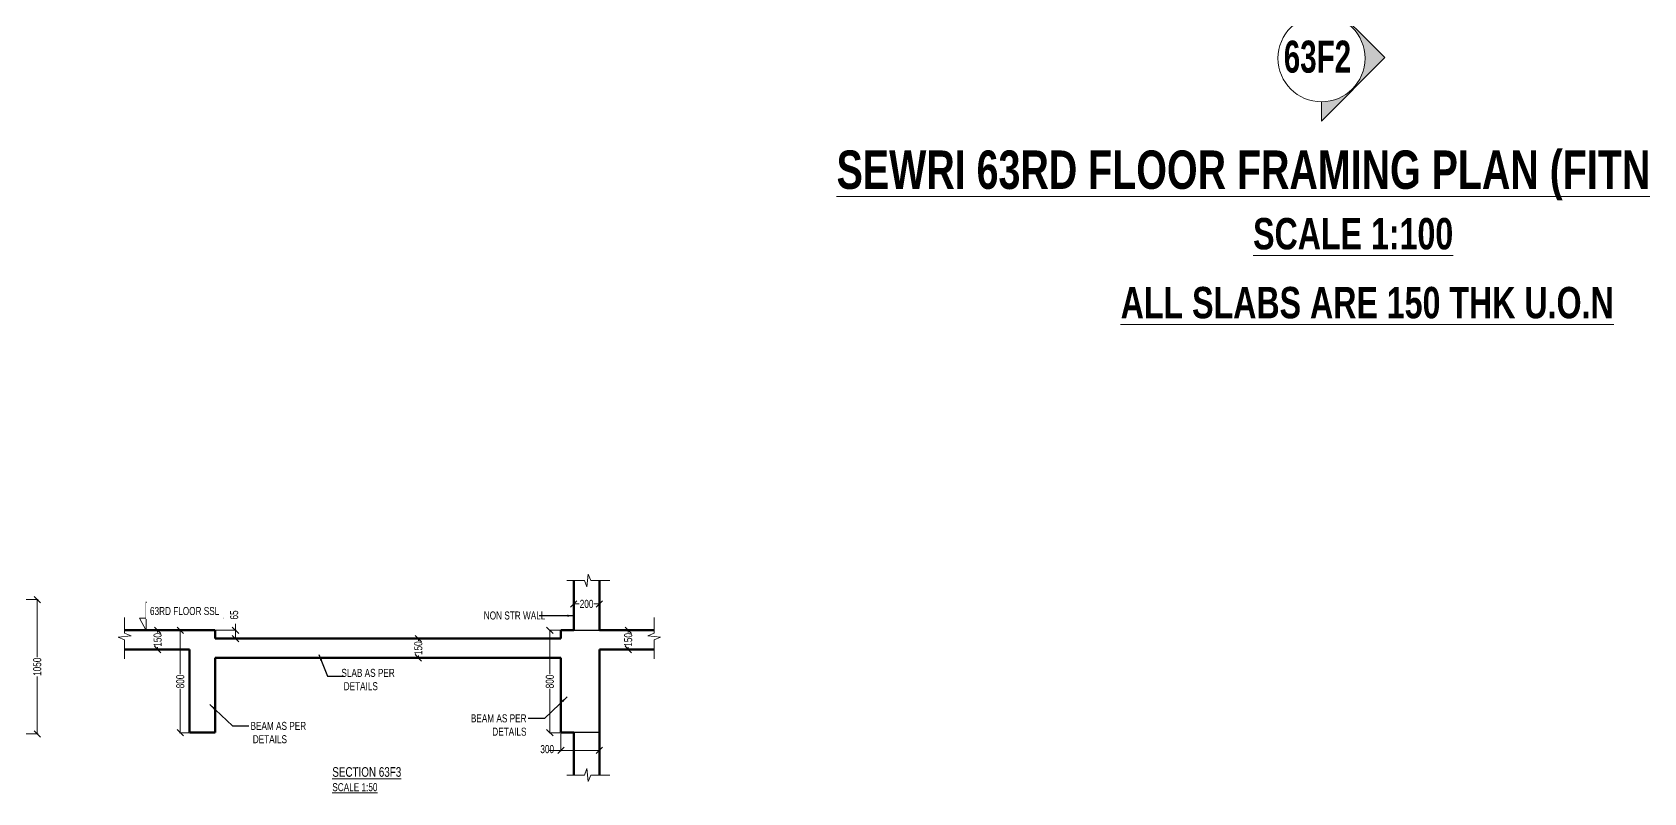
# Model space of a CAD drawing. Header units: millimetres. Extents: x -2 to 69443, y 95 to 32793.
# Drawn here: x 21854 to 34439, y 131 to 6072 of the extents above; entities that cross this region are included whole.
import ezdxf

# ---------------------------------------------------------------- set-up
doc = ezdxf.new("R2010")
doc.units = ezdxf.units.MM
doc.layers.add('dim', color=8, linetype='Continuous')
for name, color, linetype, lineweight in [('G-ANNO-SYMB', 1, 'Continuous', 9), ('G-ANNO-TEXT', 231, 'Continuous', 9), ('S-BEAM', 7, 'Continuous', 18), ('S-DETL-GENF', 7, 'Continuous', 18), ('S-DETL-THIN', 1, 'Continuous', 18), ('S-FLOOR', 2, 'Continuous', 9), ('S-WALL', 4, 'Continuous', 18), ('SEC TEXT', 50, 'Continuous', 5)]:
    doc.layers.add(name, color=color, linetype=linetype, lineweight=lineweight)
doc.styles.add('sd', font='ARIALN.TTF')
doc.styles.add('SOBHA', font='swisscl.ttf')
doc.styles.add('Swis721 LtCn BT_2', font='swisscl.ttf', dxfattribs={"height": 244.992296})
doc.styles.add('Swis721 LtCn BT_B', font='', dxfattribs={"width": 0.9, "height": 246.918336})
doc.styles.get('Swis721 LtCn BT_B').set_extended_font_data('Swis721 LtCn BT', bold=True)
doc.dimstyles.new('S--25', dxfattribs={"dimscale": 25, "dimtxt": 2.5, "dimasz": 2, "dimexe": 0.25, "dimexo": 0.25, "dimgap": 0.1, "dimtad": 0, "dimdec": 0, "dimrnd": 0.0005, "dimzin": 0, "dimdsep": 46, "dimtxsty": 'SOBHA', "dimblk": 'OBLIQUE', "dimcen": 0.09, "dimclrd": 8, "dimclre": 8, "dimclrt": 6, "dimadec": 0, "dimazin": 0, "dimtfac": 1, "dimtdec": 0, "dimtofl": 0, "dimtmove": 0, "dimatfit": 3, "dimfxl": 0.18, "dimtolj": 1, "dimtzin": 0, "dimlwd": -1, "dimlwe": -1, "dimarcsym": 0})

# ---------------------------------------------------------------- blocks, each defined once
blk = doc.blocks.new('Section - TL1-6743896-11TH FLOOR LVL')
at = {"layer": 'G-ANNO-SYMB'}
h = blk.add_hatch(color=8, dxfattribs=at)
edge = h.paths.add_edge_path()
edge.add_line((-9.4, 0), (-10.9, 0))
edge.add_line((-10.9, 0), (-5.94, 4.95))
edge.add_line((-5.94, 4.95), (-0.99, 0))
edge.add_line((-0.99, 0), (-2.6, 0))
edge.add_arc((-6, 0), 3.4, 0, 180)
at = {"layer": 'G-ANNO-SYMB', "color": 5}
for p, q in [((-5.94, 4.95), (-10.9, 0)), ((-0.99, 0), (-5.94, 4.95)), ((-10.9, 0), (-9.4, 0)), ((-2.6, 0), (4.24, 0)), ((-2.6, 0), (-0.99, 0))]:
    blk.add_line(p, q, dxfattribs=at)
at = {"layer": 'G-ANNO-SYMB'}
blk.add_arc((-6, 0), 3.4, 360, 180, dxfattribs=at)
at = {"layer": 'G-ANNO-SYMB', "color": 5}
for start, end in [(0, 180), (180, 0)]:
    blk.add_arc((-6, 0), 3.4, start, end, dxfattribs=at)
blk = doc.blocks.new('_OBLIQUE')
at = {"color": 0, "linetype": 'ByBlock'}
blk.add_line((-0.5, -0.5), (0.5, 0.5), dxfattribs=at)
blk = doc.blocks.new('*D347')
at = {"layer": 'Defpoints', "color": 0, "transparency": 16777216}
for p in [(21786, 1640), (21786, 590), (21893, 590)]:
    blk.add_point(p, dxfattribs=at)
at = {"layer": 'S-BEAM', "color": 8, "transparency": 16777216}
for p, q in [((21793, 1640), (21900, 1640)), ((21893, 1640), (21893, 1191)), ((21893, 590), (21893, 1039)), ((21793, 590), (21900, 590))]:
    blk.add_line(p, q, dxfattribs=at)
at = {"layer": 'S-BEAM', "color": 8, "transparency": 16777216, "xscale": 50, "yscale": 50, "zscale": 50}
for p, rotation in [((21893, 1640), 90), ((21893, 590), 270)]:
    blk.add_blockref('_OBLIQUE', p, dxfattribs=dict(at, rotation=rotation))
at = {"layer": 'S-BEAM', "color": 6, "transparency": 16777216, "insert": (21893, 1115), "char_height": 62.5, "width": 15.06, "attachment_point": 5, "rotation": 90, "style": 'SOBHA'}
blk.add_mtext('\\A1;1050', dxfattribs=at)
blk = doc.blocks.new('M_Break Line R1 - M_Break Line R1-9784623-11F3')
at = {"layer": 'S-DETL-GENF'}
for p, q in [((17098, 37939), (17235, 37939)), ((17235, 37939), (17255, 37889)), ((17255, 37889), (17265, 37989)), ((17265, 37989), (17285, 37939)), ((17285, 37939), (17434, 37939))]:
    blk.add_line(p, q, dxfattribs=at)
blk = doc.blocks.new('M_Break Line R1 - M_Break Line R1-9784856-11F3')
at = {"layer": 'S-DETL-GENF'}
for p, q in [((17235, 36419), (17098, 36419)), ((17255, 36469), (17235, 36419)), ((17265, 36369), (17255, 36469)), ((17285, 36419), (17265, 36369)), ((17434, 36419), (17285, 36419))]:
    blk.add_line(p, q, dxfattribs=at)
blk = doc.blocks.new('M_Break Line R1 - M_Break Line R1-9777640-11F3')
at = {"layer": 'S-DETL-GENF'}
for p, q in [((17780, 37649), (17780, 37526)), ((17780, 37526), (17730, 37506)), ((17730, 37506), (17830, 37496)), ((17830, 37496), (17780, 37476)), ((17780, 37476), (17780, 37327))]:
    blk.add_line(p, q, dxfattribs=at)
blk = doc.blocks.new('M_Break Line R1 - M_Break Line R1-9785119-11F3')
at = {"layer": 'S-DETL-GENF'}
for p, q in [((13645, 37526), (13645, 37649)), ((13595, 37496), (13695, 37506)), ((13695, 37506), (13645, 37526)), ((13645, 37476), (13595, 37496)), ((13645, 37327), (13645, 37476))]:
    blk.add_line(p, q, dxfattribs=at)
blk = doc.blocks.new('*D353')
at = {"layer": 'Defpoints', "color": 0, "transparency": 16777216}
for p in [(23083, 1400), (23010, 600), (23083, 600)]:
    blk.add_point(p, dxfattribs=at)
at = {"layer": 'S-BEAM', "color": 8, "transparency": 16777216}
for p, q in [((23077, 1400), (23004, 1400)), ((23010, 1400), (23010, 1057)), ((23010, 600), (23010, 943)), ((23077, 600), (23004, 600))]:
    blk.add_line(p, q, dxfattribs=at)
at = {"layer": 'S-BEAM', "color": 8, "transparency": 16777216, "xscale": 50, "yscale": 50, "zscale": 50}
for p, rotation in [((23010, 1400), 90), ((23010, 600), 270)]:
    blk.add_blockref('_OBLIQUE', p, dxfattribs=dict(at, rotation=rotation))
at = {"layer": 'S-BEAM', "color": 6, "transparency": 16777216, "insert": (23010, 1000), "char_height": 62.5, "width": 11.3, "attachment_point": 5, "rotation": 90, "style": 'SOBHA'}
blk.add_mtext('\\A1;800', dxfattribs=at)
blk = doc.blocks.new('*D354')
at = {"layer": 'Defpoints', "color": 0, "transparency": 16777216}
for p in [(22868, 1400), (22833, 1250), (22868, 1250)]:
    blk.add_point(p, dxfattribs=at)
at = {"layer": 'S-BEAM', "color": 8, "transparency": 16777216}
for p, q in [((22862, 1400), (22827, 1400)), ((22833, 1400), (22833, 1382)), ((22833, 1250), (22833, 1269)), ((22862, 1250), (22827, 1250))]:
    blk.add_line(p, q, dxfattribs=at)
at = {"layer": 'S-BEAM', "color": 8, "transparency": 16777216, "xscale": 50, "yscale": 50, "zscale": 50}
for p, rotation in [((22833, 1400), 90), ((22833, 1250), 270)]:
    blk.add_blockref('_OBLIQUE', p, dxfattribs=dict(at, rotation=rotation))
at = {"layer": 'S-BEAM', "color": 6, "transparency": 16777216, "insert": (22833, 1325), "char_height": 62.5, "width": 11.3, "attachment_point": 5, "rotation": 90, "style": 'SOBHA'}
blk.add_mtext('\\A1;150', dxfattribs=at)
blk = doc.blocks.new('*D355')
at = {"layer": 'Defpoints', "color": 0, "transparency": 16777216}
for p in [(25983, 1400), (25896, 600), (25983, 600)]:
    blk.add_point(p, dxfattribs=at)
at = {"layer": 'S-BEAM', "color": 8, "transparency": 16777216}
for p, q in [((25977, 1400), (25890, 1400)), ((25896, 1400), (25896, 1057)), ((25896, 600), (25896, 943)), ((25977, 600), (25890, 600))]:
    blk.add_line(p, q, dxfattribs=at)
at = {"layer": 'S-BEAM', "color": 8, "transparency": 16777216, "xscale": 50, "yscale": 50, "zscale": 50}
for p, rotation in [((25896, 1400), 90), ((25896, 600), 270)]:
    blk.add_blockref('_OBLIQUE', p, dxfattribs=dict(at, rotation=rotation))
at = {"layer": 'S-BEAM', "color": 6, "transparency": 16777216, "insert": (25896, 1000), "char_height": 62.5, "width": 11.3, "attachment_point": 5, "rotation": 90, "style": 'SOBHA'}
blk.add_mtext('\\A1;800', dxfattribs=at)
blk = doc.blocks.new('*D356')
at = {"layer": 'Defpoints', "color": 0, "transparency": 16777216}
for p in [(25983, 600), (26283, 600), (26283, 462)]:
    blk.add_point(p, dxfattribs=at)
at = {"layer": 'S-BEAM', "color": 8, "transparency": 16777216}
for p, q in [((25983, 594), (25983, 455)), ((26283, 594), (26283, 455)), ((25983, 462), (25885, 462)), ((26283, 462), (25983, 462))]:
    blk.add_line(p, q, dxfattribs=at)
at = {"layer": 'S-BEAM', "color": 8, "transparency": 16777216, "xscale": 50, "yscale": 50, "zscale": 50, "rotation": 180}
blk.add_blockref('_OBLIQUE', (25983, 462), dxfattribs=at)
at = {"layer": 'S-BEAM', "color": 8, "transparency": 16777216, "xscale": 50, "yscale": 50, "zscale": 50}
blk.add_blockref('_OBLIQUE', (26283, 462), dxfattribs=at)
at = {"layer": 'S-BEAM', "color": 6, "transparency": 16777216, "insert": (25822, 503), "char_height": 62.5, "width": 11.3, "attachment_point": 1, "line_spacing_factor": 0.941778, "style": 'SOBHA'}
blk.add_mtext('\\A1;300', dxfattribs=at)
blk = doc.blocks.new('*D357')
at = {"layer": 'Defpoints', "color": 0, "transparency": 16777216}
for p in [(26083, 1606), (26083, 1571), (26283, 1571)]:
    blk.add_point(p, dxfattribs=at)
at = {"layer": 'S-BEAM', "color": 8, "transparency": 16777216}
for p, q in [((26083, 1577), (26083, 1613)), ((26083, 1606), (26126, 1606)), ((26283, 1606), (26240, 1606)), ((26283, 1577), (26283, 1613))]:
    blk.add_line(p, q, dxfattribs=at)
at = {"layer": 'S-BEAM', "color": 8, "transparency": 16777216, "xscale": 50, "yscale": 50, "zscale": 50, "rotation": 180}
blk.add_blockref('_OBLIQUE', (26083, 1606), dxfattribs=at)
at = {"layer": 'S-BEAM', "color": 8, "transparency": 16777216, "xscale": 50, "yscale": 50, "zscale": 50}
blk.add_blockref('_OBLIQUE', (26283, 1606), dxfattribs=at)
at = {"layer": 'S-BEAM', "color": 6, "transparency": 16777216, "insert": (26183, 1606), "char_height": 62.5, "width": 11.3, "attachment_point": 5, "style": 'SOBHA'}
blk.add_mtext('\\A1;200', dxfattribs=at)
blk = doc.blocks.new('*D358')
at = {"layer": 'Defpoints', "color": 0, "transparency": 16777216}
for p in [(24904, 1335), (24869, 1185), (24904, 1185)]:
    blk.add_point(p, dxfattribs=at)
at = {"layer": 'S-BEAM', "color": 8, "transparency": 16777216}
for p, q in [((24898, 1335), (24862, 1335)), ((24869, 1335), (24869, 1317)), ((24898, 1185), (24862, 1185)), ((24869, 1185), (24869, 1204))]:
    blk.add_line(p, q, dxfattribs=at)
at = {"layer": 'S-BEAM', "color": 8, "transparency": 16777216, "xscale": 50, "yscale": 50, "zscale": 50}
for p, rotation in [((24869, 1335), 90), ((24869, 1185), 270)]:
    blk.add_blockref('_OBLIQUE', p, dxfattribs=dict(at, rotation=rotation))
at = {"layer": 'S-BEAM', "color": 6, "transparency": 16777216, "insert": (24869, 1260), "char_height": 62.5, "width": 11.3, "attachment_point": 5, "rotation": 90, "style": 'SOBHA'}
blk.add_mtext('\\A1;150', dxfattribs=at)
blk = doc.blocks.new('*D359')
at = {"layer": 'Defpoints', "color": 0, "transparency": 16777216}
for p in [(23283, 1400), (23434, 1335), (23441, 1335)]:
    blk.add_point(p, dxfattribs=at)
at = {"layer": 'S-BEAM', "color": 8, "transparency": 16777216}
for p, q in [((23289, 1400), (23447, 1400)), ((23441, 1400), (23441, 1450)), ((23441, 1335), (23441, 1400)), ((23440, 1335), (23447, 1335))]:
    blk.add_line(p, q, dxfattribs=at)
at = {"layer": 'S-BEAM', "color": 8, "transparency": 16777216, "xscale": 50, "yscale": 50, "zscale": 50}
for p, rotation in [((23441, 1400), 90), ((23441, 1335), 270)]:
    blk.add_blockref('_OBLIQUE', p, dxfattribs=dict(at, rotation=rotation))
at = {"layer": 'S-BEAM', "color": 6, "transparency": 16777216, "insert": (23399, 1484), "char_height": 62.5, "width": 7.53, "attachment_point": 1, "rotation": 90, "line_spacing_factor": 0.941778, "style": 'SOBHA'}
blk.add_mtext('\\A1;65', dxfattribs=at)
blk = doc.blocks.new('*D474')
at = {"layer": 'Defpoints', "color": 0, "transparency": 16777216}
for p in [(26508, 1400), (26529, 1400), (26529, 1250)]:
    blk.add_point(p, dxfattribs=at)
at = {"layer": 'S-BEAM', "color": 8, "transparency": 16777216}
for p, q in [((26523, 1400), (26501, 1400)), ((26508, 1400), (26508, 1382)), ((26508, 1250), (26508, 1269)), ((26523, 1250), (26501, 1250))]:
    blk.add_line(p, q, dxfattribs=at)
at = {"layer": 'S-BEAM', "color": 8, "transparency": 16777216, "xscale": 50, "yscale": 50, "zscale": 50}
for p, rotation in [((26508, 1400), 90), ((26508, 1250), 270)]:
    blk.add_blockref('_OBLIQUE', p, dxfattribs=dict(at, rotation=rotation))
at = {"layer": 'S-BEAM', "color": 6, "transparency": 16777216, "insert": (26508, 1325), "char_height": 62.5, "attachment_point": 5, "rotation": 90, "style": 'SOBHA'}
blk.add_mtext('\\A1;150', dxfattribs=at)

msp = doc.modelspace()

# ---------------------------------------------------------------- linework, layer by layer
at = {"layer": 'G-ANNO-TEXT'}
msp.add_line((24296.7, 1066.6), (24353.6, 1066.6), dxfattribs=at)
at = {"layer": 'S-BEAM', "color": 7, "lineweight": 50}
for p, q in [((23282.9, 1400.2), (23082.9, 1400.2)), ((23282.9, 1335.2), (23282.9, 1400.2)), ((26082.9, 1400.2), (25982.9, 1400.2)), ((25982.9, 1400.2), (25982.9, 1335.2)), ((23082.9, 1250.2), (23082.9, 600.2)), ((23282.9, 600.2), (23282.9, 1185.2)), ((25982.9, 1185.2), (25982.9, 600.2)), ((26282.9, 600.2), (26282.9, 1250.2)), ((23082.9, 600.2), (23282.9, 600.2)), ((25982.9, 600.2), (26082.9, 600.2))]:
    msp.add_line(p, q, dxfattribs=at)
at = {"layer": 'S-BEAM', "color": 7, "lineweight": 18}
for p, q in [((26282.9, 1400.2), (26082.9, 1400.2)), ((26082.9, 600.2), (26282.9, 600.2))]:
    msp.add_line(p, q, dxfattribs=at)
at = {"layer": 'S-DETL-THIN'}
for p, q in [((22742.9, 1623.4), (22742.9, 1398.4)), ((22742.9, 1398.4), (22691.3, 1494.9)), ((22691.3, 1494.9), (23346.3, 1494.9))]:
    msp.add_line(p, q, dxfattribs=at)
at = {"layer": 'S-FLOOR', "color": 7, "lineweight": 50}
for p, q in [((23082.9, 1400.2), (22575.2, 1400.2)), ((26710.6, 1400.2), (26282.9, 1400.2)), ((25982.9, 1335.2), (23282.9, 1335.2)), ((22575.2, 1250.2), (23082.9, 1250.2)), ((23282.9, 1185.2), (25982.9, 1185.2)), ((26282.9, 1250.2), (26710.6, 1250.2))]:
    msp.add_line(p, q, dxfattribs=at)
at = {"layer": 'S-WALL', "color": 7, "lineweight": 50}
for p, q in [((26082.9, 1789.1), (26082.9, 1400.2)), ((26282.9, 1400.2), (26282.9, 1789.1)), ((26082.9, 600.2), (26082.9, 269.1)), ((26282.9, 269.1), (26282.9, 600.2))]:
    msp.add_line(p, q, dxfattribs=at)
at = {"layer": 'S-WALL', "color": 7, "lineweight": 25}
for p, q in [((26082.9, 1400.2), (26282.9, 1400.2)), ((26282.9, 600.2), (26082.9, 600.2))]:
    msp.add_line(p, q, dxfattribs=at)

# ---------------------------------------------------------------- block references
at = {"layer": 'G-ANNO-SYMB', "xscale": -99.99999999999991, "yscale": 99.99999999999991, "zscale": 99.99999999999991, "rotation": 270.0000000000005}
msp.add_blockref('Section - TL1-6743896-11TH FLOOR LVL', (31922.1, 6468.6), dxfattribs=at)
at = {"layer": 'S-DETL-GENF', "color": 6, "lineweight": 25}
for name in ['M_Break Line R1 - M_Break Line R1-9784623-11F3', 'M_Break Line R1 - M_Break Line R1-9785119-11F3', 'M_Break Line R1 - M_Break Line R1-9777640-11F3', 'M_Break Line R1 - M_Break Line R1-9784856-11F3']:
    msp.add_blockref(name, (8930.4, -36149.8), dxfattribs=at)

# ---------------------------------------------------------------- texts
at = {"layer": 'dim', "color": 6, "char_height": 62.5, "style": 'SOBHA', "bg_fill": 2}
for insert, attachment_point in [((25713.8, 743.4), 3), ((23558.4, 684.4), 1)]:
    msp.add_mtext('BEAM AS PER\\P DETAILS ', dxfattribs=dict(at, insert=insert, attachment_point=attachment_point))
at = {"layer": 'G-ANNO-SYMB', "insert": (31627.7, 5752.6), "char_height": 250, "width": 707.088, "attachment_point": 7, "style": 'Swis721 LtCn BT_B'}
msp.add_mtext('63F2', dxfattribs=at)
at = {"layer": 'G-ANNO-TEXT', "color": 6, "insert": (28135.5, 5148.4), "char_height": 300, "width": 8429.778, "attachment_point": 1, "line_spacing_factor": 0.971848, "style": 'Swis721 LtCn BT_2'}
msp.add_mtext('{\\fSwis721 LtCn BT|b1|i0|c0|p34;\\LSEWRI 63RD FLOOR FRAMING PLAN (FITNESS CENTER)}', dxfattribs=at)
at = {"layer": 'G-ANNO-TEXT', "color": 1, "char_height": 244.992, "attachment_point": 1, "line_spacing_factor": 0.971848, "style": 'Swis721 LtCn BT_2'}
for s, insert, width in [('{\\fSwis721 LtCn BT|b1|i0|c0|p34;\\LSCALE 1:100}', (31388.1, 4620.8), 1551.037), ('{\\fSwis721 LtCn BT|b1|i0|c0|p34;\\LALL SLABS ARE 150 THK U.O.N}', (30353.9, 4082.4), 3728.693)]:
    msp.add_mtext(s, dxfattribs=dict(at, insert=insert, width=width))
at = {"layer": 'SEC TEXT', "color": 1, "linetype": 'ByBlock', "insert": (24197.3, 330.6), "char_height": 75, "width": 804.109, "attachment_point": 1, "rotation": 0.01072, "style": 'sd'}
msp.add_mtext('{\\fSwis721 LtCn BT|b0|i0|c0|p34;\\LSECTION 63F3\\P\\H0.83333x;SCALE 1:50}', dxfattribs=at)

# ---------------------------------------------------------------- dimensions: what is measured, and where the dimension line sits
at = {"layer": 'S-BEAM'}
for base, p1, p2, picture, middle in [((21893.5, 589.9), (21786.4, 1639.9), (21786.4, 589.9), '*D347', (21893.5, 1114.9)), ((22833, 1250.2), (22868.4, 1400.2), (22868.4, 1250.2), '*D354', (22833, 1325.2)), ((23010, 600.2), (23082.9, 1400.2), (23082.9, 600.2), '*D353', (23010, 1000.2)), ((25896, 600.2), (25982.9, 1400.2), (25982.9, 600.2), '*D355', (25896, 1000.2)), ((24868.7, 1185.2), (24904.1, 1335.2), (24904.1, 1185.2), '*D358', (24868.7, 1260.2))]:
    dim = msp.add_linear_dim(base=base, p1=p1, p2=p2, angle=90, dimstyle='S--25', dxfattribs=at)
    dim.commit()
    dim.dimension.update_dxf_attribs({"geometry": picture, "text_midpoint": middle})
dim = msp.add_linear_dim(base=(26082.9, 1606.3), p1=(26282.9, 1570.9), p2=(26082.9, 1570.9), dimstyle='S--25', dxfattribs=at)
dim.commit()
dim.dimension.update_dxf_attribs({"geometry": '*D357', "text_midpoint": (26182.9, 1606.3)})
dim = msp.add_linear_dim(base=(23440.9, 1335.2), p1=(23282.9, 1400.2), p2=(23433.8, 1335.2), angle=90, dimstyle='S--25', dxfattribs=at)
dim.commit()
dim.dimension.update_dxf_attribs({"geometry": '*D359', "text_midpoint": (23440.9, 1487.7), "dimtype": 160})
dim = msp.add_aligned_dim(p1=(26529.4, 1250.2), p2=(26529.4, 1400.2), distance=21.8, dimstyle='S--25', dxfattribs=at)
dim.commit()
dim.dimension.update_dxf_attribs({"geometry": '*D474', "text_midpoint": (26507.7, 1325.2)})
dim = msp.add_linear_dim(base=(26282.9, 461.6), p1=(25982.9, 600.2), p2=(26282.9, 600.2), dimstyle='S--25', dxfattribs=at)
dim.commit()
dim.dimension.update_dxf_attribs({"geometry": '*D356', "text_midpoint": (25827.9, 461.6), "dimtype": 160})

# ---------------------------------------------------------------- next in the draw order: texts
at = {"layer": 'dim', "color": 6, "char_height": 62.5, "style": 'SOBHA', "bg_fill": 2}
for s, insert, attachment_point in [('63RD FLOOR SSL', (23314.3, 1581.8), 3), ('NON STR WALL', (25380.3, 1546.8), 1), ('SLAB AS PER\\P DETAILS ', (24268.2, 1098.5), 1)]:
    msp.add_mtext(s, dxfattribs=dict(at, insert=insert, attachment_point=attachment_point))

# ---------------------------------------------------------------- next in the draw order: leaders
at = {"layer": 'dim'}
for points in [[(23240.9, 821.3), (23417.7, 652.4), (23546.1, 652.4)], [(26031.3, 880.3), (25854.5, 711.4), (25726.2, 711.4)]]:
    msp.add_leader(points, dimstyle='S--25', dxfattribs=at)

# ---------------------------------------------------------------- next in the draw order: leaders
for points in [[(26082.9, 1513.7), (25813.8, 1513.7)], [(24092.4, 1210.8), (24159.1, 1041.9), (24287.4, 1041.9)]]:
    msp.add_leader(points, dimstyle='S--25', dxfattribs=at)

doc.saveas('drawing.dxf')
